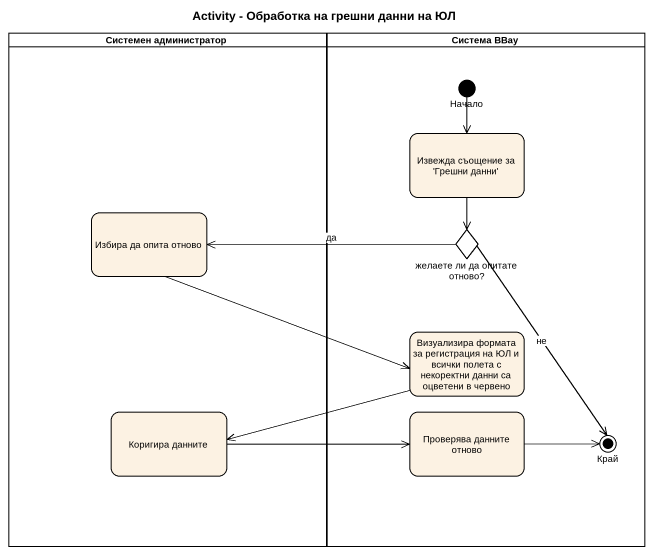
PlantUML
@startuml
title Activity - Обработка на грешни данни на ЮЛ
hide empty description
state "Системен администратор" as Системен_администратор <<partition>> {
  state "Избира да опита отново" as Избира_да_опита_отново
  state "Коригира данните" as Коригира_данните
}
state "Система BBay" as Система_BBay <<partition>> {
  state Начало <<start>>
  state "Извежда съощение за 'Грешни данни'" as Извежда_съощение_за_Грешни
  state "желаете ли да опитате отново?" as желаете_ли_да_опитате_отново <<choice>>
  state "Визуализира формата за регистрация на ЮЛ и всички полета с некоректни данни са оцветени в червено" as Визуализира_формата_за
  state "Проверява данните отново" as Проверява_данните_отново
  state Край <<end>>
}
Начало --> Извежда_съощение_за_Грешни
Извежда_съощение_за_Грешни --> желаете_ли_да_опитате_отново
Избира_да_опита_отново -right-> Визуализира_формата_за
желаете_ли_да_опитате_отново -left-> Избира_да_опита_отново : да
желаете_ли_да_опитате_отново --> Край : не
Визуализира_формата_за -left-> Коригира_данните
Коригира_данните -right-> Проверява_данните_отново
Проверява_данните_отново -right-> Край
@enduml
